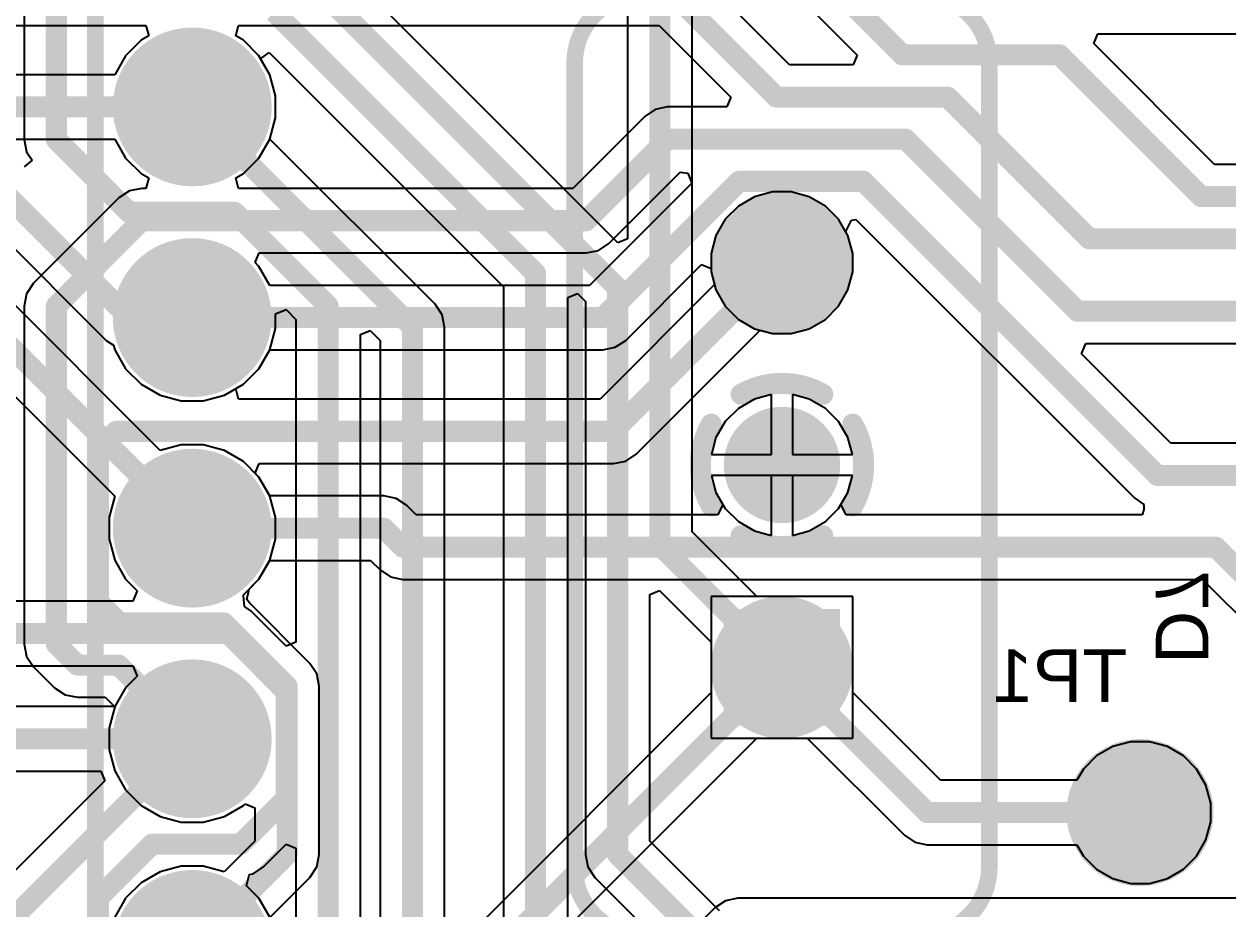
# Model space of a CAD drawing. Header units: inches. Extents: x -8.09 to -2.28, y -0.1 to 6.11.
# Drawn here: x -5.015 to -4.443, y 3.139 to 3.559 of the extents above; entities that cross this region are included whole.
import ezdxf

# ---------------------------------------------------------------- set-up
doc = ezdxf.new("R2010")
doc.units = ezdxf.units.IN
doc.header["$MEASUREMENT"] = 0
for name, color, linetype in [('BottomLayer', 5, 'Continuous'), ('BottomSolder', 6, 'Continuous'), ('InternalPlane1', 76, 'Continuous'), ('InternalPlane2', 16, 'Continuous'), ('MultiLayer', 9, 'Continuous'), ('PadHoleLayer', 156, 'Continuous'), ('TopLayer', 1, 'Continuous'), ('TopOverlay', 2, 'Continuous'), ('TopSolder', 216, 'Continuous')]:
    doc.layers.add(name, color=color, linetype=linetype)
doc.styles.add('Arial', font='', dxfattribs={"height": 0.2})
doc.styles.get('Arial').set_extended_font_data('Arial')

# ---------------------------------------------------------------- blocks, each defined once
blk = doc.blocks.new('REFERENCE_POINT_1')
at = {"layer": 'TopLayer'}
h = blk.add_hatch(color=1, dxfattribs=at)
edge = h.paths.add_edge_path()
edge.add_arc((0, 0), 0.02362, 0, 360)
at = {"layer": 'TopSolder'}
h = blk.add_hatch(color=216, dxfattribs=at)
edge = h.paths.add_edge_path()
edge.add_arc((0, 0), 0.02762, 0, 360)
at = {"layer": 'TopOverlay'}
for points in [[(0.02992, 0, 0.01, 0.01, 1), (-0.02992, 0, 0.01, 0.01, 1)], [(-0.03242, 0, 0.005, 0.005, 1), (-0.02742, 0, 0.005, 0.005, 1)], [(0.02742, 0, 0.005, 0.005, 1), (0.03242, 0, 0.005, 0.005, 1)]]:
    blk.add_lwpolyline(points, format="xyseb", close=True, dxfattribs=at)
blk = doc.blocks.new('ECS_4X_3IL_4')
at = {"layer": 'BottomLayer'}
blk.add_hatch(color=5, dxfattribs=at).paths.add_polyline_path([(-0.07244, -0.02362), (-0.11968, -0.02362), (-0.11968, 0.02362), (-0.07244, 0.02362)])
h = blk.add_hatch(color=5, dxfattribs=at)
edge = h.paths.add_edge_path()
edge.add_arc((0, 0), 0.02362, 0, 360)
h = blk.add_hatch(color=5, dxfattribs=at)
edge = h.paths.add_edge_path()
edge.add_arc((0.09606, 0), 0.02362, 0, 360)
at = {"layer": 'BottomSolder'}
blk.add_hatch(color=6, dxfattribs=at).paths.add_polyline_path([(-0.06844, -0.02762), (-0.12368, -0.02762), (-0.12368, 0.02762), (-0.06844, 0.02762)])
h = blk.add_hatch(color=6, dxfattribs=at)
edge = h.paths.add_edge_path()
edge.add_arc((0, 0), 0.02762, 0, 360)
h = blk.add_hatch(color=6, dxfattribs=at)
edge = h.paths.add_edge_path()
edge.add_arc((0.09606, 0), 0.02762, 0, 360)
at = {"layer": 'InternalPlane1'}
h = blk.add_hatch(color=76, dxfattribs=at)
edge = h.paths.add_edge_path()
edge.add_arc((-0.09606, 0), 0.03378, 0, 360)
h = blk.add_hatch(color=76, dxfattribs=at)
edge = h.paths.add_edge_path()
edge.add_arc((0.09606, 0), 0.03378, 0, 360)
at = {"layer": 'InternalPlane2'}
h = blk.add_hatch(color=16, dxfattribs=at)
edge = h.paths.add_edge_path()
edge.add_arc((-0.09606, 0), 0.03378, 0, 360)
h = blk.add_hatch(color=16, dxfattribs=at)
edge = h.paths.add_edge_path()
edge.add_arc((0.09606, 0), 0.03378, 0, 360)
at = {"layer": 'MultiLayer'}
blk.add_hatch(color=9, dxfattribs=at).paths.add_polyline_path([(-0.07244, -0.02362), (-0.11968, -0.02362), (-0.11968, 0.02362), (-0.07244, 0.02362)])
h = blk.add_hatch(color=9, dxfattribs=at)
edge = h.paths.add_edge_path()
edge.add_arc((0, 0), 0.02362, 0, 360)
h = blk.add_hatch(color=9, dxfattribs=at)
edge = h.paths.add_edge_path()
edge.add_arc((0.09606, 0), 0.02362, 0, 360)
at = {"layer": 'PadHoleLayer'}
h = blk.add_hatch(color=156, dxfattribs=at)
edge = h.paths.add_edge_path()
edge.add_arc((-0.09606, 0), 0.01378, 0, 360)
h = blk.add_hatch(color=156, dxfattribs=at)
edge = h.paths.add_edge_path()
edge.add_arc((0, 0), 0.01378, 0, 360)
h = blk.add_hatch(color=156, dxfattribs=at)
edge = h.paths.add_edge_path()
edge.add_arc((0.09606, 0), 0.01378, 0, 360)
at = {"layer": 'TopLayer'}
blk.add_hatch(color=1, dxfattribs=at).paths.add_polyline_path([(-0.07244, -0.02362), (-0.11968, -0.02362), (-0.11968, 0.02362), (-0.07244, 0.02362)])
h = blk.add_hatch(color=1, dxfattribs=at)
edge = h.paths.add_edge_path()
edge.add_arc((0, 0), 0.02362, 0, 360)
h = blk.add_hatch(color=1, dxfattribs=at)
edge = h.paths.add_edge_path()
edge.add_arc((0.09606, 0), 0.02362, 0, 360)
at = {"layer": 'TopSolder'}
blk.add_hatch(color=216, dxfattribs=at).paths.add_polyline_path([(-0.06844, -0.02762), (-0.12368, -0.02762), (-0.12368, 0.02762), (-0.06844, 0.02762)])
h = blk.add_hatch(color=216, dxfattribs=at)
edge = h.paths.add_edge_path()
edge.add_arc((0, 0), 0.02762, 0, 360)
h = blk.add_hatch(color=216, dxfattribs=at)
edge = h.paths.add_edge_path()
edge.add_arc((0.09606, 0), 0.02762, 0, 360)
at = {"layer": 'InternalPlane1'}
for points in [[(-0.01939, 0.03358, 0.01, 0.01, -0.267949), (0.01939, 0.03358, 0.01, 0.01, 0)], [(-0.03358, -0.01939, 0.01, 0.01, -0.267949), (-0.03358, 0.01939, 0.01, 0.01, 0)], [(0.03358, 0.01939, 0.01, 0.01, -0.267949), (0.03358, -0.01939, 0.01, 0.01, 0)], [(0.01939, -0.03358, 0.01, 0.01, -0.267949), (-0.01939, -0.03358, 0.01, 0.01, 0)]]:
    blk.add_lwpolyline(points, format="xyseb", dxfattribs=at)
for points in [[(-0.02189, 0.03358, 0.005, 0.005, 1), (-0.01689, 0.03358, 0.005, 0.005, 1)], [(0.01689, 0.03358, 0.005, 0.005, 1), (0.02189, 0.03358, 0.005, 0.005, 1)], [(-0.03608, 0.01939, 0.005, 0.005, 1), (-0.03108, 0.01939, 0.005, 0.005, 1)], [(0.03108, 0.01939, 0.005, 0.005, 1), (0.03608, 0.01939, 0.005, 0.005, 1)], [(-0.03608, -0.01939, 0.005, 0.005, 1), (-0.03108, -0.01939, 0.005, 0.005, 1)], [(0.03108, -0.01939, 0.005, 0.005, 1), (0.03608, -0.01939, 0.005, 0.005, 1)], [(-0.02189, -0.03358, 0.005, 0.005, 1), (-0.01689, -0.03358, 0.005, 0.005, 1)], [(0.01689, -0.03358, 0.005, 0.005, 1), (0.02189, -0.03358, 0.005, 0.005, 1)]]:
    blk.add_lwpolyline(points, format="xyseb", close=True, dxfattribs=at)
at = {"layer": 'InternalPlane2'}
for points in [[(-0.01939, 0.03358, 0.01, 0.01, -0.267949), (0.01939, 0.03358, 0.01, 0.01, 0)], [(-0.03358, -0.01939, 0.01, 0.01, -0.267949), (-0.03358, 0.01939, 0.01, 0.01, 0)], [(0.03358, 0.01939, 0.01, 0.01, -0.267949), (0.03358, -0.01939, 0.01, 0.01, 0)], [(0.01939, -0.03358, 0.01, 0.01, -0.267949), (-0.01939, -0.03358, 0.01, 0.01, 0)]]:
    blk.add_lwpolyline(points, format="xyseb", dxfattribs=at)
for points in [[(-0.02189, 0.03358, 0.005, 0.005, 1), (-0.01689, 0.03358, 0.005, 0.005, 1)], [(0.01689, 0.03358, 0.005, 0.005, 1), (0.02189, 0.03358, 0.005, 0.005, 1)], [(-0.03608, 0.01939, 0.005, 0.005, 1), (-0.03108, 0.01939, 0.005, 0.005, 1)], [(0.03108, 0.01939, 0.005, 0.005, 1), (0.03608, 0.01939, 0.005, 0.005, 1)], [(-0.03608, -0.01939, 0.005, 0.005, 1), (-0.03108, -0.01939, 0.005, 0.005, 1)], [(0.03108, -0.01939, 0.005, 0.005, 1), (0.03608, -0.01939, 0.005, 0.005, 1)], [(-0.02189, -0.03358, 0.005, 0.005, 1), (-0.01689, -0.03358, 0.005, 0.005, 1)], [(0.01689, -0.03358, 0.005, 0.005, 1), (0.02189, -0.03358, 0.005, 0.005, 1)]]:
    blk.add_lwpolyline(points, format="xyseb", close=True, dxfattribs=at)
at = {"layer": 'TopOverlay'}
for points in [[(-0.22343, 0.06594, 0.00787, 0.00787, -0.414214), (-0.19094, 0.09843, 0.00787, 0.00787, 0)], [(-0.19094, 0.09843, 0.00787, 0.00787, 0), (0.19095, 0.09843, 0.00787, 0.00787, 0)], [(0.19095, 0.09843, 0.00787, 0.00787, -0.414213), (0.22343, 0.06594, 0.00787, 0.00787, 0)], [(-0.19094, -0.09843, 0.00787, 0.00787, -0.414214), (-0.22343, -0.06594, 0.00787, 0.00787, 0)], [(0.22343, -0.06595, 0.00787, 0.00787, -0.414214), (0.19094, -0.09843, 0.00787, 0.00787, 0)], [(-0.19094, -0.09843, 0.00787, 0.00787, 0), (0.19094, -0.09843, 0.00787, 0.00787, 0)]]:
    blk.add_lwpolyline(points, format="xyseb", dxfattribs=at)
for points in [[(-0.19291, 0.09843, 0.00394, 0.00394, 1), (-0.18898, 0.09843, 0.00394, 0.00394, 1)], [(-0.19291, 0.09843, 0.00394, 0.00394, 1), (-0.18898, 0.09843, 0.00394, 0.00394, 1)], [(0.18898, 0.09843, 0.00394, 0.00394, 1), (0.19291, 0.09843, 0.00394, 0.00394, 1)], [(0.18898, 0.09843, 0.00394, 0.00394, 1), (0.19291, 0.09843, 0.00394, 0.00394, 1)], [(-0.19291, -0.09843, 0.00394, 0.00394, 1), (-0.18898, -0.09843, 0.00394, 0.00394, 1)], [(-0.19291, -0.09843, 0.00394, 0.00394, 1), (-0.18898, -0.09843, 0.00394, 0.00394, 1)], [(0.18898, -0.09843, 0.00394, 0.00394, 1), (0.19291, -0.09843, 0.00394, 0.00394, 1)], [(0.18898, -0.09843, 0.00394, 0.00394, 1), (0.19291, -0.09843, 0.00394, 0.00394, 1)]]:
    blk.add_lwpolyline(points, format="xyseb", close=True, dxfattribs=at)
blk = doc.blocks.new('PDIP600_P40_13')
at = {"layer": 'BottomLayer'}
h = blk.add_hatch(color=5, dxfattribs=at)
edge = h.paths.add_edge_path()
edge.add_arc((-0.3, -0.35), 0.02953, 0, 360)
h = blk.add_hatch(color=5, dxfattribs=at)
edge = h.paths.add_edge_path()
edge.add_arc((-0.3, -0.45), 0.02953, 0, 360)
h = blk.add_hatch(color=5, dxfattribs=at)
edge = h.paths.add_edge_path()
edge.add_arc((-0.3, -0.55), 0.02953, 0, 360)
h = blk.add_hatch(color=5, dxfattribs=at)
edge = h.paths.add_edge_path()
edge.add_arc((-0.3, -0.65), 0.02953, 0, 360)
h = blk.add_hatch(color=5, dxfattribs=at)
edge = h.paths.add_edge_path()
edge.add_arc((-0.3, -0.75), 0.02953, 0, 360)
at = {"layer": 'BottomSolder'}
h = blk.add_hatch(color=6, dxfattribs=at)
edge = h.paths.add_edge_path()
edge.add_arc((-0.3, -0.35), 0.03353, 0, 360)
h = blk.add_hatch(color=6, dxfattribs=at)
edge = h.paths.add_edge_path()
edge.add_arc((-0.3, -0.45), 0.03353, 0, 360)
h = blk.add_hatch(color=6, dxfattribs=at)
edge = h.paths.add_edge_path()
edge.add_arc((-0.3, -0.55), 0.03353, 0, 360)
h = blk.add_hatch(color=6, dxfattribs=at)
edge = h.paths.add_edge_path()
edge.add_arc((-0.3, -0.65), 0.03353, 0, 360)
h = blk.add_hatch(color=6, dxfattribs=at)
edge = h.paths.add_edge_path()
edge.add_arc((-0.3, -0.75), 0.03353, 0, 360)
at = {"layer": 'InternalPlane1'}
h = blk.add_hatch(color=76, dxfattribs=at)
edge = h.paths.add_edge_path()
edge.add_arc((-0.3, -0.35), 0.03772, 0, 360)
h = blk.add_hatch(color=76, dxfattribs=at)
edge = h.paths.add_edge_path()
edge.add_arc((-0.3, -0.45), 0.03772, 0, 360)
h = blk.add_hatch(color=76, dxfattribs=at)
edge = h.paths.add_edge_path()
edge.add_arc((-0.3, -0.55), 0.03772, 0, 360)
h = blk.add_hatch(color=76, dxfattribs=at)
edge = h.paths.add_edge_path()
edge.add_arc((-0.3, -0.65), 0.03772, 0, 360)
h = blk.add_hatch(color=76, dxfattribs=at)
edge = h.paths.add_edge_path()
edge.add_arc((-0.3, -0.75), 0.03772, 0, 360)
at = {"layer": 'InternalPlane2'}
h = blk.add_hatch(color=16, dxfattribs=at)
edge = h.paths.add_edge_path()
edge.add_arc((-0.3, -0.35), 0.03772, 0, 360)
h = blk.add_hatch(color=16, dxfattribs=at)
edge = h.paths.add_edge_path()
edge.add_arc((-0.3, -0.45), 0.03772, 0, 360)
h = blk.add_hatch(color=16, dxfattribs=at)
edge = h.paths.add_edge_path()
edge.add_arc((-0.3, -0.55), 0.03772, 0, 360)
h = blk.add_hatch(color=16, dxfattribs=at)
edge = h.paths.add_edge_path()
edge.add_arc((-0.3, -0.65), 0.03772, 0, 360)
h = blk.add_hatch(color=16, dxfattribs=at)
edge = h.paths.add_edge_path()
edge.add_arc((-0.3, -0.75), 0.03772, 0, 360)
at = {"layer": 'MultiLayer'}
h = blk.add_hatch(color=9, dxfattribs=at)
edge = h.paths.add_edge_path()
edge.add_arc((-0.3, -0.35), 0.02953, 0, 360)
h = blk.add_hatch(color=9, dxfattribs=at)
edge = h.paths.add_edge_path()
edge.add_arc((-0.3, -0.45), 0.02953, 0, 360)
h = blk.add_hatch(color=9, dxfattribs=at)
edge = h.paths.add_edge_path()
edge.add_arc((-0.3, -0.55), 0.02953, 0, 360)
h = blk.add_hatch(color=9, dxfattribs=at)
edge = h.paths.add_edge_path()
edge.add_arc((-0.3, -0.65), 0.02953, 0, 360)
h = blk.add_hatch(color=9, dxfattribs=at)
edge = h.paths.add_edge_path()
edge.add_arc((-0.3, -0.75), 0.02953, 0, 360)
at = {"layer": 'PadHoleLayer'}
h = blk.add_hatch(color=156, dxfattribs=at)
edge = h.paths.add_edge_path()
edge.add_arc((-0.3, -0.45), 0.01772, 0, 360)
h = blk.add_hatch(color=156, dxfattribs=at)
edge = h.paths.add_edge_path()
edge.add_arc((-0.3, -0.55), 0.01772, 0, 360)
h = blk.add_hatch(color=156, dxfattribs=at)
edge = h.paths.add_edge_path()
edge.add_arc((-0.3, -0.65), 0.01772, 0, 360)
h = blk.add_hatch(color=156, dxfattribs=at)
edge = h.paths.add_edge_path()
edge.add_arc((-0.3, -0.75), 0.01772, 0, 360)
at = {"layer": 'TopLayer'}
h = blk.add_hatch(color=1, dxfattribs=at)
edge = h.paths.add_edge_path()
edge.add_arc((-0.3, -0.35), 0.02953, 0, 360)
h = blk.add_hatch(color=1, dxfattribs=at)
edge = h.paths.add_edge_path()
edge.add_arc((-0.3, -0.45), 0.02953, 0, 360)
h = blk.add_hatch(color=1, dxfattribs=at)
edge = h.paths.add_edge_path()
edge.add_arc((-0.3, -0.55), 0.02953, 0, 360)
h = blk.add_hatch(color=1, dxfattribs=at)
edge = h.paths.add_edge_path()
edge.add_arc((-0.3, -0.65), 0.02953, 0, 360)
h = blk.add_hatch(color=1, dxfattribs=at)
edge = h.paths.add_edge_path()
edge.add_arc((-0.3, -0.75), 0.02953, 0, 360)
at = {"layer": 'TopSolder'}
h = blk.add_hatch(color=216, dxfattribs=at)
edge = h.paths.add_edge_path()
edge.add_arc((-0.3, -0.35), 0.03353, 0, 360)
h = blk.add_hatch(color=216, dxfattribs=at)
edge = h.paths.add_edge_path()
edge.add_arc((-0.3, -0.45), 0.03353, 0, 360)
h = blk.add_hatch(color=216, dxfattribs=at)
edge = h.paths.add_edge_path()
edge.add_arc((-0.3, -0.55), 0.03353, 0, 360)
h = blk.add_hatch(color=216, dxfattribs=at)
edge = h.paths.add_edge_path()
edge.add_arc((-0.3, -0.65), 0.03353, 0, 360)
h = blk.add_hatch(color=216, dxfattribs=at)
edge = h.paths.add_edge_path()
edge.add_arc((-0.3, -0.75), 0.03353, 0, 360)
at = {"layer": 'TopOverlay'}
blk.add_lwpolyline([(-0.25394, 1.05709, 0.00787, 0.00787, 0), (-0.25394, -1.05709, 0.00787, 0.00787, 0)], format="xyseb", dxfattribs=at)

msp = doc.modelspace()

# ---------------------------------------------------------------- linework, layer by layer
at = {"layer": 'BottomLayer'}
for p, q in [((-4.7684, 3.69378), (-4.61923, 3.5446)), ((-4.65135, 3.53998), (-4.69619, 3.58481)), ((-5.19201, 3.55871), (-4.95701, 3.55871)), ((-4.95701, 3.55871), (-4.95567, 3.55371)), ((-4.91433, 3.55371), (-4.91299, 3.55871)), ((-4.91299, 3.55871), (-4.71333, 3.55871)), ((-4.71333, 3.55871), (-4.67923, 3.5246)), ((-4.95927, 3.55163), (-4.96663, 3.54427)), ((-4.95567, 3.55371), (-4.95927, 3.55163)), ((-4.91073, 3.55163), (-4.91433, 3.55371)), ((-4.90337, 3.54427), (-4.91073, 3.55163)), ((-4.50697, 3.55009), (-4.50505, 3.55471)), ((-4.44961, 3.49273), (-4.50697, 3.55009)), ((-4.50505, 3.55471), (-4.34756, 3.55471)), ((-4.96663, 3.54427), (-4.97181, 3.53529)), ((-4.89817, 3.53526), (-4.90337, 3.54427)), ((-4.61923, 3.5446), (-4.62114, 3.53998)), ((-4.62114, 3.53998), (-4.65135, 3.53998)), ((-4.97181, 3.53529), (-5.17567, 3.53529)), ((-4.89547, 3.5252), (-4.89817, 3.53526)), ((-4.89547, 3.5148), (-4.89547, 3.5252)), ((-4.67923, 3.5246), (-4.68114, 3.51998)), ((-4.72013, 3.5155), (-4.75433, 3.48129)), ((-4.71517, 3.51882), (-4.72013, 3.5155)), ((-4.70931, 3.51998), (-4.71517, 3.51882)), ((-4.68114, 3.51998), (-4.70931, 3.51998)), ((-4.89817, 3.50474), (-4.89547, 3.5148)), ((-5.182, 3.50471), (-4.97181, 3.50471)), ((-4.97181, 3.50471), (-4.96663, 3.49573)), ((-4.90337, 3.49573), (-4.89817, 3.50474)), ((-4.96663, 3.49573), (-4.95927, 3.48837)), ((-4.91073, 3.48837), (-4.90337, 3.49573)), ((-4.34756, 3.49273), (-4.44961, 3.49273)), ((-4.95927, 3.48837), (-4.95567, 3.48629)), ((-4.91433, 3.48629), (-4.91073, 3.48837)), ((-4.73719, 3.45519), (-4.70339, 3.48898)), ((-4.70339, 3.48898), (-4.69972, 3.48858)), ((-4.69972, 3.48858), (-4.69785, 3.48378)), ((-4.959, 3.48129), (-4.96485, 3.48013)), ((-4.95701, 3.48129), (-4.959, 3.48129)), ((-4.95567, 3.48629), (-4.95701, 3.48129)), ((-4.91299, 3.48129), (-4.91433, 3.48629)), ((-4.75433, 3.48129), (-4.91299, 3.48129)), ((-4.69785, 3.48378), (-4.74633, 3.43529)), ((-4.96981, 3.47681), (-5.01034, 3.43629)), ((-4.96485, 3.48013), (-4.96981, 3.47681)), ((-4.62469, 3.46081), (-4.62205, 3.46623)), ((-4.62205, 3.46623), (-4.61987, 3.46654)), ((-4.61987, 3.46654), (-4.48751, 3.33419)), ((-4.62367, 3.45904), (-4.62469, 3.46081)), ((-4.62138, 3.45049), (-4.62367, 3.45904)), ((-4.74215, 3.45187), (-4.73719, 3.45519)), ((-4.90519, 3.44609), (-4.90327, 3.45071)), ((-4.90327, 3.45071), (-4.748, 3.45071)), ((-4.748, 3.45071), (-4.74215, 3.45187)), ((-4.62138, 3.44164), (-4.62138, 3.45049)), ((-4.90337, 3.44427), (-4.90519, 3.44609)), ((-4.89819, 3.43529), (-4.90337, 3.44427)), ((-4.72919, 3.40919), (-4.69324, 3.44513)), ((-4.69324, 3.44513), (-4.68862, 3.44322)), ((-4.68862, 3.44322), (-4.68862, 3.44164)), ((-4.68862, 3.44164), (-4.68702, 3.43567)), ((-4.62367, 3.43309), (-4.62138, 3.44164)), ((-5.01034, 3.43629), (-5.01366, 3.43132)), ((-4.68702, 3.43567), (-4.7414, 3.38129)), ((-5.01366, 3.43132), (-5.01482, 3.42547)), ((-4.74633, 3.43529), (-4.89819, 3.43529)), ((-4.6281, 3.42542), (-4.62367, 3.43309)), ((-5.01482, 3.42547), (-5.01482, 3.265)), ((-4.63436, 3.41916), (-4.6281, 3.42542)), ((-4.64202, 3.41473), (-4.63436, 3.41916)), ((-4.72425, 3.35519), (-4.66539, 3.41404)), ((-4.66539, 3.41404), (-4.65943, 3.41244)), ((-4.65943, 3.41244), (-4.65057, 3.41244)), ((-4.65057, 3.41244), (-4.64202, 3.41473)), ((-4.73415, 3.40587), (-4.72919, 3.40919)), ((-4.51277, 3.40271), (-4.5107, 3.40771)), ((-4.5107, 3.40771), (-3.93758, 3.40771)), ((-4.90337, 3.39573), (-4.89819, 3.40471)), ((-4.89819, 3.40471), (-4.74, 3.40471)), ((-4.74, 3.40471), (-4.73415, 3.40587)), ((-4.47036, 3.36029), (-4.51277, 3.40271)), ((-4.91073, 3.38837), (-4.90337, 3.39573)), ((-4.91433, 3.38629), (-4.91073, 3.38837)), ((-4.91299, 3.38129), (-4.91433, 3.38629)), ((-4.7414, 3.38129), (-4.91299, 3.38129)), ((-4.66798, 3.38133), (-4.67564, 3.3769)), ((-4.66, 3.38347), (-4.66798, 3.38133)), ((-4.66, 3.355), (-4.66, 3.38347)), ((-4.64202, 3.38133), (-4.65, 3.38347)), ((-4.65, 3.38347), (-4.65, 3.355)), ((-4.63436, 3.3769), (-4.64202, 3.38133)), ((-4.67564, 3.3769), (-4.6819, 3.37064)), ((-4.6281, 3.37064), (-4.63436, 3.3769)), ((-4.6819, 3.37064), (-4.68633, 3.36298)), ((-4.62367, 3.36298), (-4.6281, 3.37064)), ((-4.68633, 3.36298), (-4.68847, 3.355)), ((-4.62153, 3.355), (-4.62367, 3.36298)), ((-3.52558, 3.36029), (-4.47036, 3.36029)), ((-4.90519, 3.34609), (-4.90327, 3.35071)), ((-4.90327, 3.35071), (-4.73506, 3.35071)), ((-4.73506, 3.35071), (-4.72921, 3.35187)), ((-4.72921, 3.35187), (-4.72425, 3.35519)), ((-4.68847, 3.355), (-4.66, 3.355)), ((-4.65, 3.355), (-4.62153, 3.355)), ((-4.90337, 3.34427), (-4.90519, 3.34609)), ((-4.89819, 3.33529), (-4.90337, 3.34427)), ((-4.655, 3.345), (-4.68847, 3.345)), ((-4.68847, 3.345), (-4.68633, 3.33702)), ((-4.62153, 3.345), (-4.655, 3.345)), ((-4.62367, 3.33702), (-4.62153, 3.345)), ((-4.844, 3.33529), (-4.89819, 3.33529)), ((-4.83815, 3.33413), (-4.844, 3.33529)), ((-4.83319, 3.33081), (-4.83815, 3.33413)), ((-4.68633, 3.33702), (-4.68302, 3.33129)), ((-4.62698, 3.33129), (-4.62367, 3.33702)), ((-4.48751, 3.33419), (-4.48318, 3.33129)), ((-4.82867, 3.32629), (-4.83319, 3.33081)), ((-4.68302, 3.33129), (-4.6855, 3.32629)), ((-4.6245, 3.32629), (-4.62698, 3.33129)), ((-4.4832, 3.32883), (-4.48401, 3.32629)), ((-4.48318, 3.33129), (-4.4832, 3.32883)), ((-4.6855, 3.32629), (-4.82867, 3.32629)), ((-4.48401, 3.32629), (-4.6245, 3.32629)), ((-4.90337, 3.29573), (-4.89819, 3.30471)), ((-4.89819, 3.30471), (-4.85033, 3.30471)), ((-4.85033, 3.30471), (-4.84581, 3.30019)), ((-4.84581, 3.30019), (-4.84085, 3.29687)), ((-4.90804, 3.29106), (-4.90337, 3.29573)), ((-4.84085, 3.29687), (-4.835, 3.29571)), ((-4.835, 3.29571), (-4.45533, 3.29571)), ((-4.45533, 3.29571), (-4.39381, 3.23419)), ((-4.90911, 3.28617), (-4.90804, 3.29106)), ((-4.62138, 3.28756), (-4.68862, 3.28756)), ((-4.68862, 3.28756), (-4.68862, 3.24194)), ((-4.62138, 3.22032), (-4.62138, 3.28756)), ((-4.90787, 3.2845), (-4.90911, 3.28617)), ((-4.87919, 3.25581), (-4.90787, 3.2845)), ((-5.01482, 3.265), (-5.01366, 3.25915)), ((-5.01366, 3.25915), (-5.01034, 3.25419)), ((-5.01034, 3.25419), (-5.00034, 3.24419)), ((-4.87587, 3.25085), (-4.87919, 3.25581)), ((-4.87471, 3.245), (-4.87587, 3.25085)), ((-5.00034, 3.24419), (-4.99538, 3.24087)), ((-4.68862, 3.24194), (-4.89373, 3.03684)), ((-4.87471, 3.165), (-4.87471, 3.245)), ((-4.99538, 3.24087), (-4.98953, 3.23971)), ((-4.98953, 3.23971), (-4.97633, 3.23971)), ((-4.97633, 3.23971), (-4.97184, 3.23522)), ((-4.97184, 3.23522), (-4.97453, 3.2252)), ((-4.97453, 3.2252), (-4.97453, 3.2148)), ((-4.87812, 3.00919), (-4.66699, 3.22032)), ((-4.66699, 3.22032), (-4.62138, 3.22032)), ((-4.97453, 3.2148), (-4.97183, 3.20474)), ((-4.97183, 3.20474), (-4.96663, 3.19573)), ((-4.96663, 3.19573), (-4.95927, 3.18837)), ((-4.95927, 3.18837), (-4.95026, 3.18317)), ((-4.91974, 3.18317), (-4.91073, 3.18837)), ((-4.91073, 3.18837), (-4.90991, 3.18919)), ((-4.90991, 3.18919), (-4.90529, 3.18727)), ((-4.90529, 3.18727), (-4.90529, 3.17133)), ((-4.95026, 3.18317), (-4.9402, 3.18047)), ((-4.9402, 3.18047), (-4.9298, 3.18047)), ((-4.9298, 3.18047), (-4.91974, 3.18317)), ((-4.90529, 3.17133), (-4.91978, 3.15684)), ((-4.87587, 3.15915), (-4.87471, 3.165)), ((-4.95026, 3.15683), (-4.95927, 3.15163)), ((-4.9402, 3.15953), (-4.95026, 3.15683)), ((-4.9298, 3.15953), (-4.9402, 3.15953)), ((-4.91978, 3.15684), (-4.9298, 3.15953)), ((-4.87919, 3.15419), (-4.87587, 3.15915)), ((-4.95927, 3.15163), (-4.96663, 3.14427)), ((-4.89816, 3.13522), (-4.87919, 3.15419)), ((-4.96663, 3.14427), (-4.97183, 3.13526)), ((-4.676, 3.14429), (-4.68185, 3.14313)), ((-4.213, 3.14429), (-4.676, 3.14429)), ((-4.68681, 3.13981), (-4.84133, 2.98529)), ((-4.68185, 3.14313), (-4.68681, 3.13981))]:
    msp.add_line(p, q, dxfattribs=at)
for points in [[(-5.101, 4.048, 0.01, 0.01, 0), (-4.59769, 3.54469, 0.01, 0.01, 0)], [(-4.707, 3.574, 0.01, 0.01, 0), (-4.65769, 3.52469, 0.01, 0.01, 0)], [(-4.59769, 3.54469, 0.01, 0.01, 0), (-4.52319, 3.54469, 0.01, 0.01, 0)], [(-4.52319, 3.54469, 0.01, 0.01, 0), (-4.45595, 3.47744, 0.01, 0.01, 0)], [(-4.65769, 3.52469, 0.01, 0.01, 0), (-4.57638, 3.52469, 0.01, 0.01, 0)], [(-4.57638, 3.52469, 0.01, 0.01, 0), (-4.50913, 3.45744, 0.01, 0.01, 0)], [(-5.182, 3.52, 0.01, 0.01, 0), (-4.935, 3.52, 0.01, 0.01, 0)], [(-4.748, 3.466, 0.01, 0.01, 0), (-4.70931, 3.50469, 0.01, 0.01, 0)], [(-4.70931, 3.50469, 0.01, 0.01, 0), (-4.59638, 3.50469, 0.01, 0.01, 0)], [(-4.59638, 3.50469, 0.01, 0.01, 0), (-4.51469, 3.423, 0.01, 0.01, 0)], [(-4.74, 3.42, 0.01, 0.01, 0), (-4.67531, 3.48469, 0.01, 0.01, 0)], [(-4.67531, 3.48469, 0.01, 0.01, 0), (-4.61638, 3.48469, 0.01, 0.01, 0)], [(-4.61638, 3.48469, 0.01, 0.01, 0), (-4.47669, 3.345, 0.01, 0.01, 0)], [(-4.45595, 3.47744, 0.01, 0.01, 0), (-3.96903, 3.47744, 0.01, 0.01, 0)], [(-4.99953, 3.42547, 0.01, 0.01, 0), (-4.959, 3.466, 0.01, 0.01, 0)], [(-4.959, 3.466, 0.01, 0.01, 0), (-4.748, 3.466, 0.01, 0.01, 0)], [(-4.50913, 3.45744, 0.01, 0.01, 0), (-3.94903, 3.45744, 0.01, 0.01, 0)], [(-4.73506, 3.366, 0.01, 0.01, 0), (-4.655, 3.44606, 0.01, 0.01, 0)], [(-4.99953, 3.265, 0.01, 0.01, 0), (-4.99953, 3.42547, 0.01, 0.01, 0)], [(-4.935, 3.42, 0.01, 0.01, 0), (-4.74, 3.42, 0.01, 0.01, 0)], [(-4.51469, 3.423, 0.01, 0.01, 0), (-3.906, 3.423, 0.01, 0.01, 0)], [(-4.97953, 3.35747, 0.01, 0.01, 0), (-4.971, 3.366, 0.01, 0.01, 0)], [(-4.971, 3.366, 0.01, 0.01, 0), (-4.73506, 3.366, 0.01, 0.01, 0)], [(-4.97953, 3.285, 0.01, 0.01, 0), (-4.97953, 3.35747, 0.01, 0.01, 0)], [(-4.47669, 3.345, 0.01, 0.01, 0), (-3.494, 3.345, 0.01, 0.01, 0)], [(-4.935, 3.32, 0.01, 0.01, 0), (-4.844, 3.32, 0.01, 0.01, 0)], [(-4.844, 3.32, 0.01, 0.01, 0), (-4.835, 3.311, 0.01, 0.01, 0)], [(-4.835, 3.311, 0.01, 0.01, 0), (-4.449, 3.311, 0.01, 0.01, 0)], [(-4.449, 3.311, 0.01, 0.01, 0), (-4.383, 3.245, 0.01, 0.01, 0)], [(-4.97953, 3.285, 0.01, 0.01, 0), (-4.96953, 3.275, 0.01, 0.01, 0)], [(-4.96953, 3.275, 0.01, 0.01, 0), (-4.92, 3.275, 0.01, 0.01, 0)], [(-4.92, 3.275, 0.01, 0.01, 0), (-4.89, 3.245, 0.01, 0.01, 0)], [(-4.99953, 3.265, 0.01, 0.01, 0), (-4.98953, 3.255, 0.01, 0.01, 0)], [(-4.98953, 3.255, 0.01, 0.01, 0), (-4.97, 3.255, 0.01, 0.01, 0)], [(-4.97, 3.255, 0.01, 0.01, 0), (-4.935, 3.22, 0.01, 0.01, 0)], [(-4.88894, 3.02, 0.01, 0.01, 0), (-4.655, 3.25394, 0.01, 0.01, 0)], [(-4.89, 3.165, 0.01, 0.01, 0), (-4.89, 3.245, 0.01, 0.01, 0)], [(-4.935, 3.12, 0.01, 0.01, 0), (-4.89, 3.165, 0.01, 0.01, 0)]]:
    msp.add_lwpolyline(points, format="xyseb", dxfattribs=at)
for points in [[(-4.60019, 3.54469, 0.005, 0.005, 1), (-4.59519, 3.54469, 0.005, 0.005, 1)], [(-4.60019, 3.54469, 0.005, 0.005, 1), (-4.59519, 3.54469, 0.005, 0.005, 1)], [(-4.52569, 3.54469, 0.005, 0.005, 1), (-4.52069, 3.54469, 0.005, 0.005, 1)], [(-4.52569, 3.54469, 0.005, 0.005, 1), (-4.52069, 3.54469, 0.005, 0.005, 1)], [(-4.66019, 3.52469, 0.005, 0.005, 1), (-4.65519, 3.52469, 0.005, 0.005, 1)], [(-4.66019, 3.52469, 0.005, 0.005, 1), (-4.65519, 3.52469, 0.005, 0.005, 1)], [(-4.57888, 3.52469, 0.005, 0.005, 1), (-4.57388, 3.52469, 0.005, 0.005, 1)], [(-4.57888, 3.52469, 0.005, 0.005, 1), (-4.57388, 3.52469, 0.005, 0.005, 1)], [(-4.9375, 3.52, 0.005, 0.005, 1), (-4.9325, 3.52, 0.005, 0.005, 1)], [(-4.71181, 3.50469, 0.005, 0.005, 1), (-4.70681, 3.50469, 0.005, 0.005, 1)], [(-4.71181, 3.50469, 0.005, 0.005, 1), (-4.70681, 3.50469, 0.005, 0.005, 1)], [(-4.59888, 3.50469, 0.005, 0.005, 1), (-4.59388, 3.50469, 0.005, 0.005, 1)], [(-4.59888, 3.50469, 0.005, 0.005, 1), (-4.59388, 3.50469, 0.005, 0.005, 1)], [(-4.67781, 3.48469, 0.005, 0.005, 1), (-4.67281, 3.48469, 0.005, 0.005, 1)], [(-4.67781, 3.48469, 0.005, 0.005, 1), (-4.67281, 3.48469, 0.005, 0.005, 1)], [(-4.61888, 3.48469, 0.005, 0.005, 1), (-4.61388, 3.48469, 0.005, 0.005, 1)], [(-4.61888, 3.48469, 0.005, 0.005, 1), (-4.61388, 3.48469, 0.005, 0.005, 1)], [(-4.45845, 3.47744, 0.005, 0.005, 1), (-4.45345, 3.47744, 0.005, 0.005, 1)], [(-4.45845, 3.47744, 0.005, 0.005, 1), (-4.45345, 3.47744, 0.005, 0.005, 1)], [(-4.9615, 3.466, 0.005, 0.005, 1), (-4.9565, 3.466, 0.005, 0.005, 1)], [(-4.9615, 3.466, 0.005, 0.005, 1), (-4.9565, 3.466, 0.005, 0.005, 1)], [(-4.7505, 3.466, 0.005, 0.005, 1), (-4.7455, 3.466, 0.005, 0.005, 1)], [(-4.7505, 3.466, 0.005, 0.005, 1), (-4.7455, 3.466, 0.005, 0.005, 1)], [(-4.51163, 3.45744, 0.005, 0.005, 1), (-4.50663, 3.45744, 0.005, 0.005, 1)], [(-4.51163, 3.45744, 0.005, 0.005, 1), (-4.50663, 3.45744, 0.005, 0.005, 1)], [(-4.6575, 3.44606, 0.005, 0.005, 1), (-4.6525, 3.44606, 0.005, 0.005, 1)], [(-5.00203, 3.42547, 0.005, 0.005, 1), (-4.99703, 3.42547, 0.005, 0.005, 1)], [(-5.00203, 3.42547, 0.005, 0.005, 1), (-4.99703, 3.42547, 0.005, 0.005, 1)], [(-4.9375, 3.42, 0.005, 0.005, 1), (-4.9325, 3.42, 0.005, 0.005, 1)], [(-4.7425, 3.42, 0.005, 0.005, 1), (-4.7375, 3.42, 0.005, 0.005, 1)], [(-4.7425, 3.42, 0.005, 0.005, 1), (-4.7375, 3.42, 0.005, 0.005, 1)], [(-4.51719, 3.423, 0.005, 0.005, 1), (-4.51219, 3.423, 0.005, 0.005, 1)], [(-4.51719, 3.423, 0.005, 0.005, 1), (-4.51219, 3.423, 0.005, 0.005, 1)], [(-4.9735, 3.366, 0.005, 0.005, 1), (-4.9685, 3.366, 0.005, 0.005, 1)], [(-4.9735, 3.366, 0.005, 0.005, 1), (-4.9685, 3.366, 0.005, 0.005, 1)], [(-4.73756, 3.366, 0.005, 0.005, 1), (-4.73256, 3.366, 0.005, 0.005, 1)], [(-4.73756, 3.366, 0.005, 0.005, 1), (-4.73256, 3.366, 0.005, 0.005, 1)], [(-4.98203, 3.35747, 0.005, 0.005, 1), (-4.97703, 3.35747, 0.005, 0.005, 1)], [(-4.98203, 3.35747, 0.005, 0.005, 1), (-4.97703, 3.35747, 0.005, 0.005, 1)], [(-4.47919, 3.345, 0.005, 0.005, 1), (-4.47419, 3.345, 0.005, 0.005, 1)], [(-4.47919, 3.345, 0.005, 0.005, 1), (-4.47419, 3.345, 0.005, 0.005, 1)], [(-4.9375, 3.32, 0.005, 0.005, 1), (-4.9325, 3.32, 0.005, 0.005, 1)], [(-4.8465, 3.32, 0.005, 0.005, 1), (-4.8415, 3.32, 0.005, 0.005, 1)], [(-4.8465, 3.32, 0.005, 0.005, 1), (-4.8415, 3.32, 0.005, 0.005, 1)], [(-4.8375, 3.311, 0.005, 0.005, 1), (-4.8325, 3.311, 0.005, 0.005, 1)], [(-4.8375, 3.311, 0.005, 0.005, 1), (-4.8325, 3.311, 0.005, 0.005, 1)], [(-4.4515, 3.311, 0.005, 0.005, 1), (-4.4465, 3.311, 0.005, 0.005, 1)], [(-4.4515, 3.311, 0.005, 0.005, 1), (-4.4465, 3.311, 0.005, 0.005, 1)], [(-4.98203, 3.285, 0.005, 0.005, 1), (-4.97703, 3.285, 0.005, 0.005, 1)], [(-4.98203, 3.285, 0.005, 0.005, 1), (-4.97703, 3.285, 0.005, 0.005, 1)], [(-4.97203, 3.275, 0.005, 0.005, 1), (-4.96703, 3.275, 0.005, 0.005, 1)], [(-4.97203, 3.275, 0.005, 0.005, 1), (-4.96703, 3.275, 0.005, 0.005, 1)], [(-4.9225, 3.275, 0.005, 0.005, 1), (-4.9175, 3.275, 0.005, 0.005, 1)], [(-4.9225, 3.275, 0.005, 0.005, 1), (-4.9175, 3.275, 0.005, 0.005, 1)], [(-5.00203, 3.265, 0.005, 0.005, 1), (-4.99703, 3.265, 0.005, 0.005, 1)], [(-5.00203, 3.265, 0.005, 0.005, 1), (-4.99703, 3.265, 0.005, 0.005, 1)], [(-4.99203, 3.255, 0.005, 0.005, 1), (-4.98703, 3.255, 0.005, 0.005, 1)], [(-4.99203, 3.255, 0.005, 0.005, 1), (-4.98703, 3.255, 0.005, 0.005, 1)], [(-4.9725, 3.255, 0.005, 0.005, 1), (-4.9675, 3.255, 0.005, 0.005, 1)], [(-4.9725, 3.255, 0.005, 0.005, 1), (-4.9675, 3.255, 0.005, 0.005, 1)], [(-4.6575, 3.25394, 0.005, 0.005, 1), (-4.6525, 3.25394, 0.005, 0.005, 1)], [(-4.8925, 3.245, 0.005, 0.005, 1), (-4.8875, 3.245, 0.005, 0.005, 1)], [(-4.8925, 3.245, 0.005, 0.005, 1), (-4.8875, 3.245, 0.005, 0.005, 1)], [(-4.9375, 3.22, 0.005, 0.005, 1), (-4.9325, 3.22, 0.005, 0.005, 1)], [(-4.8925, 3.165, 0.005, 0.005, 1), (-4.8875, 3.165, 0.005, 0.005, 1)], [(-4.8925, 3.165, 0.005, 0.005, 1), (-4.8875, 3.165, 0.005, 0.005, 1)]]:
    msp.add_lwpolyline(points, format="xyseb", close=True, dxfattribs=at)
at = {"layer": 'TopLayer'}
for p, q in [((-5.01482, 3.72547), (-5.01482, 3.50453)), ((-4.73291, 3.45554), (-4.87519, 3.59781)), ((-4.69771, 3.31827), (-4.69771, 3.592)), ((-4.72829, 3.58567), (-4.72829, 3.45746)), ((-4.90255, 3.54285), (-4.89855, 3.54592)), ((-4.89855, 3.54592), (-4.78729, 3.43467)), ((-4.89817, 3.53526), (-4.90255, 3.54285)), ((-4.89547, 3.5252), (-4.89817, 3.53526)), ((-4.89547, 3.5148), (-4.89547, 3.5252)), ((-4.95022, 3.35684), (-5.10412, 3.51075)), ((-4.89816, 3.50478), (-4.89547, 3.5148)), ((-5.01482, 3.50453), (-5.01366, 3.49868)), ((-4.81966, 3.42629), (-4.89816, 3.50478)), ((-5.01366, 3.49868), (-5.011, 3.4947)), ((-5.13023, 3.4936), (-4.97184, 3.33522)), ((-5.011, 3.4947), (-5.01489, 3.49152)), ((-5.04981, 3.48319), (-4.97581, 3.40919)), ((-4.66798, 3.47739), (-4.67564, 3.47297)), ((-4.65943, 3.47969), (-4.66798, 3.47739)), ((-4.65057, 3.47969), (-4.65943, 3.47969)), ((-4.64202, 3.47739), (-4.65057, 3.47969)), ((-4.63436, 3.47297), (-4.64202, 3.47739)), ((-4.67564, 3.47297), (-4.6819, 3.46671)), ((-4.6281, 3.46671), (-4.63436, 3.47297)), ((-4.6819, 3.46671), (-4.68633, 3.45904)), ((-4.62367, 3.45904), (-4.6281, 3.46671)), ((-4.68633, 3.45904), (-4.68862, 3.45049)), ((-4.62138, 3.45049), (-4.62367, 3.45904)), ((-4.72829, 3.45746), (-4.73291, 3.45554)), ((-4.68862, 3.45049), (-4.68862, 3.44164)), ((-4.62138, 3.44164), (-4.62138, 3.45049)), ((-4.68862, 3.44164), (-4.68633, 3.43309)), ((-4.62367, 3.43309), (-4.62138, 3.44164)), ((-4.78729, 3.43467), (-4.78729, 3.081)), ((-4.75671, 3.42954), (-4.75209, 3.43146)), ((-4.75209, 3.43146), (-4.74829, 3.42767)), ((-4.68633, 3.43309), (-4.6819, 3.42542)), ((-4.6281, 3.42542), (-4.62367, 3.43309)), ((-4.81634, 3.42132), (-4.81966, 3.42629)), ((-4.75671, 3.08733), (-4.75671, 3.42954)), ((-4.74829, 3.42767), (-4.74829, 3.165)), ((-4.6819, 3.42542), (-4.67564, 3.41916)), ((-4.63436, 3.41916), (-4.6281, 3.42542)), ((-4.89547, 3.42177), (-4.89047, 3.42384)), ((-4.89547, 3.4148), (-4.89547, 3.42177)), ((-4.89047, 3.42384), (-4.88577, 3.41914)), ((-4.88577, 3.41914), (-4.88577, 3.26593)), ((-4.81518, 3.41547), (-4.81634, 3.42132)), ((-4.67564, 3.41916), (-4.66798, 3.41473)), ((-4.64202, 3.41473), (-4.63436, 3.41916)), ((-4.89817, 3.40474), (-4.89547, 3.4148)), ((-4.85518, 3.41202), (-4.85056, 3.41393)), ((-4.85056, 3.41393), (-4.84577, 3.40914)), ((-4.81518, 2.95165), (-4.81518, 3.41547)), ((-4.66798, 3.41473), (-4.65943, 3.41244)), ((-4.65943, 3.41244), (-4.65057, 3.41244)), ((-4.65057, 3.41244), (-4.64202, 3.41473)), ((-4.97581, 3.40919), (-4.97242, 3.40691)), ((-4.97242, 3.40691), (-4.97183, 3.40474)), ((-4.85518, 2.88453), (-4.85518, 3.41202)), ((-4.84577, 3.40914), (-4.84577, 2.68846)), ((-4.97183, 3.40474), (-4.96663, 3.39573)), ((-4.90337, 3.39573), (-4.89817, 3.40474)), ((-4.96663, 3.39573), (-4.95927, 3.38837)), ((-4.91073, 3.38837), (-4.90337, 3.39573)), ((-4.95927, 3.38837), (-4.95026, 3.38317)), ((-4.91974, 3.38317), (-4.91073, 3.38837)), ((-4.95026, 3.38317), (-4.9402, 3.38047)), ((-4.9402, 3.38047), (-4.9298, 3.38047)), ((-4.9298, 3.38047), (-4.91974, 3.38317)), ((-4.66798, 3.38133), (-4.67564, 3.3769)), ((-4.66, 3.38347), (-4.66798, 3.38133)), ((-4.66, 3.355), (-4.66, 3.38347)), ((-4.64202, 3.38133), (-4.65, 3.38347)), ((-4.65, 3.38347), (-4.65, 3.355)), ((-4.63436, 3.3769), (-4.64202, 3.38133)), ((-4.67564, 3.3769), (-4.6819, 3.37064)), ((-4.6281, 3.37064), (-4.63436, 3.3769)), ((-4.6819, 3.37064), (-4.68633, 3.36298)), ((-4.62367, 3.36298), (-4.6281, 3.37064)), ((-4.68633, 3.36298), (-4.68847, 3.355)), ((-4.62153, 3.355), (-4.62367, 3.36298)), ((-4.9402, 3.35953), (-4.95022, 3.35684)), ((-4.9298, 3.35953), (-4.9402, 3.35953)), ((-4.91974, 3.35683), (-4.9298, 3.35953)), ((-4.91073, 3.35163), (-4.91974, 3.35683)), ((-4.90337, 3.34427), (-4.91073, 3.35163)), ((-4.68847, 3.355), (-4.66, 3.355)), ((-4.65, 3.355), (-4.62153, 3.355)), ((-4.89817, 3.33526), (-4.90337, 3.34427)), ((-4.66, 3.345), (-4.68847, 3.345)), ((-4.68847, 3.345), (-4.68633, 3.33702)), ((-4.66, 3.31653), (-4.66, 3.345)), ((-4.62153, 3.345), (-4.65, 3.345)), ((-4.65, 3.345), (-4.65, 3.31653)), ((-4.62367, 3.33702), (-4.62153, 3.345)), ((-4.97184, 3.33522), (-4.97453, 3.3252)), ((-4.89547, 3.3252), (-4.89817, 3.33526)), ((-4.68633, 3.33702), (-4.6819, 3.32936)), ((-4.6281, 3.32936), (-4.62367, 3.33702)), ((-4.6819, 3.32936), (-4.67564, 3.3231)), ((-4.63436, 3.3231), (-4.6281, 3.32936)), ((-4.97453, 3.3252), (-4.97453, 3.3148)), ((-4.89547, 3.3148), (-4.89547, 3.3252)), ((-4.67564, 3.3231), (-4.66798, 3.31867)), ((-4.64202, 3.31867), (-4.63436, 3.3231)), ((-4.66699, 3.28756), (-4.69771, 3.31827)), ((-4.66798, 3.31867), (-4.66, 3.31653)), ((-4.65, 3.31653), (-4.64202, 3.31867)), ((-4.97453, 3.3148), (-4.97183, 3.30474)), ((-4.89817, 3.30474), (-4.89547, 3.3148)), ((-4.97183, 3.30474), (-4.96663, 3.29573)), ((-4.90337, 3.29573), (-4.89817, 3.30474)), ((-4.96663, 3.29573), (-4.96119, 3.29029)), ((-4.91051, 3.28859), (-4.90337, 3.29573)), ((-4.96119, 3.29029), (-4.96327, 3.28529)), ((-4.91069, 3.2879), (-4.91061, 3.2883)), ((-4.91026, 3.28287), (-4.91069, 3.2879)), ((-4.91061, 3.2883), (-4.91051, 3.28859)), ((-4.71771, 3.28848), (-4.71309, 3.2904)), ((-4.71771, 3.17133), (-4.71771, 3.28848)), ((-4.71309, 3.2904), (-4.68862, 3.26593)), ((-4.62138, 3.28756), (-4.66699, 3.28756)), ((-4.62138, 3.24194), (-4.62138, 3.28756)), ((-4.96327, 3.28529), (-5.11842, 3.28529)), ((-4.90719, 3.28081), (-4.91026, 3.28287)), ((-4.89039, 3.26401), (-4.90719, 3.28081)), ((-4.88577, 3.26593), (-4.89039, 3.26401)), ((-4.68862, 3.26593), (-4.68862, 3.22032)), ((-5.11842, 3.25471), (-4.96327, 3.25471)), ((-4.96327, 3.25471), (-4.96119, 3.24971)), ((-4.96119, 3.24971), (-4.96663, 3.24427)), ((-4.96663, 3.24427), (-4.97181, 3.23529)), ((-4.57973, 3.20029), (-4.62138, 3.24194)), ((-4.97181, 3.23529), (-5.13011, 3.23529)), ((-4.68862, 3.22032), (-4.64301, 3.22032)), ((-4.64301, 3.22032), (-4.59688, 3.17419)), ((-4.48943, 3.21862), (-4.49798, 3.21633)), ((-4.48057, 3.21862), (-4.48943, 3.21862)), ((-4.47202, 3.21633), (-4.48057, 3.21862)), ((-4.49798, 3.21633), (-4.50564, 3.2119)), ((-4.46436, 3.2119), (-4.47202, 3.21633)), ((-4.50564, 3.2119), (-4.5119, 3.20564)), ((-4.4581, 3.20564), (-4.46436, 3.2119)), ((-5.176, 3.20471), (-4.97846, 3.20471)), ((-4.97846, 3.20471), (-4.97654, 3.20009)), ((-4.5119, 3.20564), (-4.51499, 3.20029)), ((-4.45367, 3.19798), (-4.4581, 3.20564)), ((-4.97654, 3.20009), (-5.17681, 2.99981)), ((-4.51499, 3.20029), (-4.57973, 3.20029)), ((-4.45138, 3.18943), (-4.45367, 3.19798)), ((-4.45138, 3.18057), (-4.45138, 3.18943)), ((-4.45367, 3.17202), (-4.45138, 3.18057)), ((-4.59688, 3.17419), (-4.59191, 3.17087)), ((-4.90119, 3.15919), (-4.89039, 3.16999)), ((-4.89039, 3.16999), (-4.88577, 3.16807)), ((-4.88577, 3.16807), (-4.88577, 2.89086)), ((-4.68467, 3.13829), (-4.71771, 3.17133)), ((-4.59191, 3.17087), (-4.58606, 3.16971)), ((-4.58606, 3.16971), (-4.51499, 3.16971)), ((-4.51499, 3.16971), (-4.5119, 3.16436)), ((-4.4581, 3.16436), (-4.45367, 3.17202)), ((-4.74829, 3.165), (-4.74713, 3.15915)), ((-4.5119, 3.16436), (-4.50564, 3.1581)), ((-4.46436, 3.1581), (-4.4581, 3.16436)), ((-4.90925, 3.15015), (-4.90805, 3.15531)), ((-4.90805, 3.15531), (-4.90789, 3.15552)), ((-4.90789, 3.15552), (-4.90615, 3.15587)), ((-4.90615, 3.15587), (-4.90119, 3.15919)), ((-4.74713, 3.15915), (-4.74381, 3.15419)), ((-4.50564, 3.1581), (-4.49798, 3.15367)), ((-4.47202, 3.15367), (-4.46436, 3.1581)), ((-4.90337, 3.14427), (-4.90925, 3.15015)), ((-4.74381, 3.15419), (-4.70181, 3.11219)), ((-4.49798, 3.15367), (-4.48943, 3.15138)), ((-4.48943, 3.15138), (-4.48057, 3.15138)), ((-4.48057, 3.15138), (-4.47202, 3.15367)), ((-4.89817, 3.13526), (-4.90337, 3.14427))]:
    msp.add_line(p, q, dxfattribs=at)
for points in [[(-4.99953, 3.50453, 0.01, 0.01, 0), (-4.99953, 3.72547, 0.01, 0.01, 0)], [(-4.713, 3.31194, 0.01, 0.01, 0), (-4.713, 3.592, 0.01, 0.01, 0)], [(-4.886, 3.587, 0.01, 0.01, 0), (-4.733, 3.434, 0.01, 0.01, 0)], [(-4.896, 3.565, 0.01, 0.01, 0), (-4.772, 3.441, 0.01, 0.01, 0)], [(-4.935, 3.52, 0.01, 0.01, 0), (-4.83047, 3.41547, 0.01, 0.01, 0)], [(-5.11942, 3.50442, 0.01, 0.01, 0), (-4.935, 3.32, 0.01, 0.01, 0)], [(-4.99953, 3.50453, 0.01, 0.01, 0), (-4.965, 3.47, 0.01, 0.01, 0)], [(-5.039, 3.494, 0.01, 0.01, 0), (-4.965, 3.42, 0.01, 0.01, 0)], [(-4.965, 3.47, 0.01, 0.01, 0), (-4.915, 3.47, 0.01, 0.01, 0)], [(-4.915, 3.47, 0.01, 0.01, 0), (-4.87047, 3.42547, 0.01, 0.01, 0)], [(-4.772, 3.081, 0.01, 0.01, 0), (-4.772, 3.441, 0.01, 0.01, 0)], [(-4.733, 3.165, 0.01, 0.01, 0), (-4.733, 3.434, 0.01, 0.01, 0)], [(-4.87047, 2.88453, 0.01, 0.01, 0), (-4.87047, 3.42547, 0.01, 0.01, 0)], [(-4.965, 3.42, 0.01, 0.01, 0), (-4.935, 3.42, 0.01, 0.01, 0)], [(-4.83047, 1.97057, 0.01, 0.01, 0), (-4.83047, 3.41547, 0.01, 0.01, 0)], [(-4.713, 3.31194, 0.01, 0.01, 0), (-4.655, 3.25394, 0.01, 0.01, 0)], [(-5.15, 3.27, 0.01, 0.01, 0), (-4.918, 3.27, 0.01, 0.01, 0)], [(-4.918, 3.27, 0.01, 0.01, 0), (-4.89047, 3.24247, 0.01, 0.01, 0)], [(-4.655, 3.25394, 0.01, 0.01, 0), (-4.58606, 3.185, 0.01, 0.01, 0)], [(-4.89047, 3.19153, 0.01, 0.01, 0), (-4.89047, 3.24247, 0.01, 0.01, 0)], [(-5.176, 3.22, 0.01, 0.01, 0), (-4.935, 3.22, 0.01, 0.01, 0)], [(-5.166, 2.989, 0.01, 0.01, 0), (-4.935, 3.22, 0.01, 0.01, 0)], [(-4.912, 3.17, 0.01, 0.01, 0), (-4.89047, 3.19153, 0.01, 0.01, 0)], [(-4.58606, 3.185, 0.01, 0.01, 0), (-4.485, 3.185, 0.01, 0.01, 0)], [(-4.97953, 3.14447, 0.01, 0.01, 0), (-4.954, 3.17, 0.01, 0.01, 0)], [(-4.954, 3.17, 0.01, 0.01, 0), (-4.912, 3.17, 0.01, 0.01, 0)], [(-4.733, 3.165, 0.01, 0.01, 0), (-4.691, 3.123, 0.01, 0.01, 0)], [(-4.97953, 2.675, 0.01, 0.01, 0), (-4.97953, 3.14447, 0.01, 0.01, 0)]]:
    msp.add_lwpolyline(points, format="xyseb", dxfattribs=at)
for points in [[(-4.9375, 3.52, 0.005, 0.005, 1), (-4.9325, 3.52, 0.005, 0.005, 1)], [(-5.00203, 3.50453, 0.005, 0.005, 1), (-4.99703, 3.50453, 0.005, 0.005, 1)], [(-5.00203, 3.50453, 0.005, 0.005, 1), (-4.99703, 3.50453, 0.005, 0.005, 1)], [(-4.9675, 3.47, 0.005, 0.005, 1), (-4.9625, 3.47, 0.005, 0.005, 1)], [(-4.9675, 3.47, 0.005, 0.005, 1), (-4.9625, 3.47, 0.005, 0.005, 1)], [(-4.9175, 3.47, 0.005, 0.005, 1), (-4.9125, 3.47, 0.005, 0.005, 1)], [(-4.9175, 3.47, 0.005, 0.005, 1), (-4.9125, 3.47, 0.005, 0.005, 1)], [(-4.7745, 3.441, 0.005, 0.005, 1), (-4.7695, 3.441, 0.005, 0.005, 1)], [(-4.7745, 3.441, 0.005, 0.005, 1), (-4.7695, 3.441, 0.005, 0.005, 1)], [(-4.7355, 3.434, 0.005, 0.005, 1), (-4.7305, 3.434, 0.005, 0.005, 1)], [(-4.7355, 3.434, 0.005, 0.005, 1), (-4.7305, 3.434, 0.005, 0.005, 1)], [(-4.87297, 3.42547, 0.005, 0.005, 1), (-4.86797, 3.42547, 0.005, 0.005, 1)], [(-4.87297, 3.42547, 0.005, 0.005, 1), (-4.86797, 3.42547, 0.005, 0.005, 1)], [(-4.9675, 3.42, 0.005, 0.005, 1), (-4.9625, 3.42, 0.005, 0.005, 1)], [(-4.9675, 3.42, 0.005, 0.005, 1), (-4.9625, 3.42, 0.005, 0.005, 1)], [(-4.9375, 3.42, 0.005, 0.005, 1), (-4.9325, 3.42, 0.005, 0.005, 1)], [(-4.83297, 3.41547, 0.005, 0.005, 1), (-4.82797, 3.41547, 0.005, 0.005, 1)], [(-4.83297, 3.41547, 0.005, 0.005, 1), (-4.82797, 3.41547, 0.005, 0.005, 1)], [(-4.9375, 3.32, 0.005, 0.005, 1), (-4.9325, 3.32, 0.005, 0.005, 1)], [(-4.7155, 3.31194, 0.005, 0.005, 1), (-4.7105, 3.31194, 0.005, 0.005, 1)], [(-4.7155, 3.31194, 0.005, 0.005, 1), (-4.7105, 3.31194, 0.005, 0.005, 1)], [(-4.9205, 3.27, 0.005, 0.005, 1), (-4.9155, 3.27, 0.005, 0.005, 1)], [(-4.9205, 3.27, 0.005, 0.005, 1), (-4.9155, 3.27, 0.005, 0.005, 1)], [(-4.6575, 3.25394, 0.005, 0.005, 1), (-4.6525, 3.25394, 0.005, 0.005, 1)], [(-4.6575, 3.25394, 0.005, 0.005, 1), (-4.6525, 3.25394, 0.005, 0.005, 1)], [(-4.89297, 3.24247, 0.005, 0.005, 1), (-4.88797, 3.24247, 0.005, 0.005, 1)], [(-4.89297, 3.24247, 0.005, 0.005, 1), (-4.88797, 3.24247, 0.005, 0.005, 1)], [(-4.9375, 3.22, 0.005, 0.005, 1), (-4.9325, 3.22, 0.005, 0.005, 1)], [(-4.9375, 3.22, 0.005, 0.005, 1), (-4.9325, 3.22, 0.005, 0.005, 1)], [(-4.89297, 3.19153, 0.005, 0.005, 1), (-4.88797, 3.19153, 0.005, 0.005, 1)], [(-4.89297, 3.19153, 0.005, 0.005, 1), (-4.88797, 3.19153, 0.005, 0.005, 1)], [(-4.58856, 3.185, 0.005, 0.005, 1), (-4.58356, 3.185, 0.005, 0.005, 1)], [(-4.58856, 3.185, 0.005, 0.005, 1), (-4.58356, 3.185, 0.005, 0.005, 1)], [(-4.4875, 3.185, 0.005, 0.005, 1), (-4.4825, 3.185, 0.005, 0.005, 1)], [(-4.9565, 3.17, 0.005, 0.005, 1), (-4.9515, 3.17, 0.005, 0.005, 1)], [(-4.9565, 3.17, 0.005, 0.005, 1), (-4.9515, 3.17, 0.005, 0.005, 1)], [(-4.9145, 3.17, 0.005, 0.005, 1), (-4.9095, 3.17, 0.005, 0.005, 1)], [(-4.9145, 3.17, 0.005, 0.005, 1), (-4.9095, 3.17, 0.005, 0.005, 1)], [(-4.7355, 3.165, 0.005, 0.005, 1), (-4.7305, 3.165, 0.005, 0.005, 1)], [(-4.7355, 3.165, 0.005, 0.005, 1), (-4.7305, 3.165, 0.005, 0.005, 1)], [(-4.98203, 3.14447, 0.005, 0.005, 1), (-4.97703, 3.14447, 0.005, 0.005, 1)], [(-4.98203, 3.14447, 0.005, 0.005, 1), (-4.97703, 3.14447, 0.005, 0.005, 1)]]:
    msp.add_lwpolyline(points, format="xyseb", close=True, dxfattribs=at)

# ---------------------------------------------------------------- block references
for name, p, rotation in [('PDIP600_P40_13', (-5.235, 2.77), 180), ('ECS_4X_3IL_4', (-4.655, 3.35), 90)]:
    msp.add_blockref(name, p, dxfattribs=dict(rotation=rotation))
msp.add_blockref('REFERENCE_POINT_1', (-4.485, 3.185))

# ---------------------------------------------------------------- texts
at = {"layer": 'TopOverlay', "style": 'Arial', "text_generation_flag": 2}
msp.add_text('D7', height=0.025, rotation=270, dxfattribs=at).set_placement((-4.4775, 3.25554))
msp.add_text('TP1', height=0.025, dxfattribs=at).set_placement((-4.49108, 3.2375))

doc.saveas('drawing.dxf')
